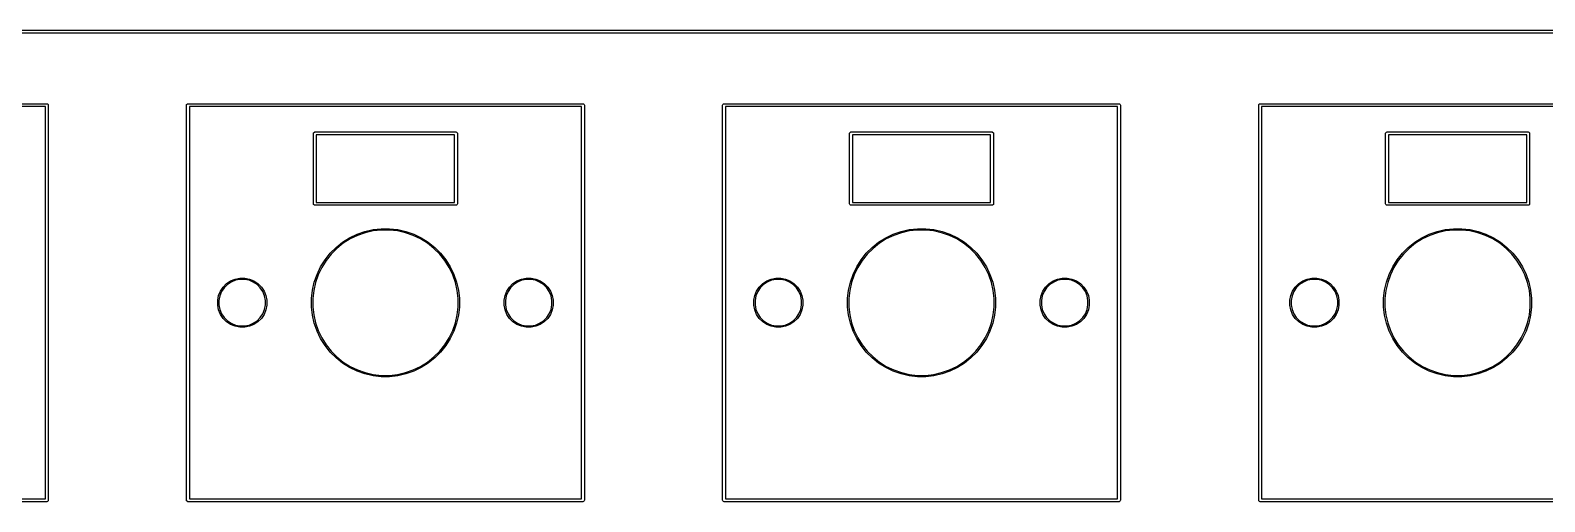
# Model space of a CAD drawing. Extents: x -11 to 295, y -114 to 10.
# Drawn here: x 44.4 to 98.1, y -7 to 9.7 of the extents above; entities that cross this region are included whole.
import ezdxf

# ---------------------------------------------------------------- set-up
doc = ezdxf.new("R2010")
doc.units = 0
doc.layers.add('BLACK', color=7, linetype='CONTINUOUS')

msp = doc.modelspace()

# ---------------------------------------------------------------- linework, layer by layer
at = {"layer": 'BLACK', "linetype": 'CONTINUOUS'}
for p, q in [((-10.25, 9.65), (157.25, 9.65)), ((157.225, 9.55), (-10.25, 9.55)), ((31, 7.05), (45, 7.05)), ((45, 7.05), (45.019134, 7.046194)), ((45.019134, 7.046194), (45.046194, 7.019134)), ((45.046194, 7.019134), (45.05, 7)), ((45.05, 7), (45.05, -7)), ((49.95, 7), (49.953806, 7.019134)), ((49.95, -7), (49.95, 7)), ((49.953806, 7.019134), (49.980866, 7.046194)), ((49.980866, 7.046194), (50, 7.05)), ((50, 7.05), (64, 7.05)), ((64, 7.05), (64.019134, 7.046194)), ((64.019134, 7.046194), (64.046194, 7.019134)), ((64.046194, 7.019134), (64.05, 7)), ((64.05, 7), (64.05, -7)), ((68.95, 7), (68.953806, 7.019134)), ((68.95, -7), (68.95, 7)), ((68.953806, 7.019134), (68.980866, 7.046194)), ((68.980866, 7.046194), (69, 7.05)), ((69, 7.05), (83, 7.05)), ((83, 7.05), (83.019134, 7.046194)), ((83.019134, 7.046194), (83.046194, 7.019134)), ((83.046194, 7.019134), (83.05, 7)), ((83.05, 7), (83.05, -7)), ((87.95, 7), (87.953806, 7.019134)), ((87.95, -7), (87.95, 7)), ((87.953806, 7.019134), (87.980866, 7.046194)), ((87.980866, 7.046194), (88, 7.05)), ((88, 7.05), (102, 7.05)), ((44.95, 6.95), (31.05, 6.95)), ((44.95, -6.95), (44.95, 6.95)), ((50.05, 6.95), (50.05, -6.95)), ((63.95, 6.95), (50.05, 6.95)), ((63.95, -6.95), (63.95, 6.95)), ((69.05, 6.95), (69.05, -6.95)), ((82.95, 6.95), (69.05, 6.95)), ((82.95, -6.95), (82.95, 6.95)), ((88.05, 6.95), (88.05, -6.95)), ((101.95, 6.95), (88.05, 6.95)), ((54.45, 6), (54.453806, 6.019134)), ((54.45, 3.5), (54.45, 6)), ((54.453806, 6.019134), (54.480866, 6.046194)), ((54.480866, 6.046194), (54.5, 6.05)), ((54.5, 6.05), (59.5, 6.05)), ((54.55, 5.95), (54.55, 3.55)), ((59.45, 5.95), (54.55, 5.95)), ((59.45, 3.55), (59.45, 5.95)), ((59.5, 6.05), (59.519134, 6.046194)), ((59.519134, 6.046194), (59.546194, 6.019134)), ((59.546194, 6.019134), (59.55, 6)), ((59.55, 6), (59.55, 3.5)), ((73.45, 6), (73.453806, 6.019134)), ((73.45, 3.5), (73.45, 6)), ((73.453806, 6.019134), (73.480866, 6.046194)), ((73.480866, 6.046194), (73.5, 6.05)), ((73.5, 6.05), (78.5, 6.05)), ((73.55, 5.95), (73.55, 3.55)), ((78.45, 5.95), (73.55, 5.95)), ((78.45, 3.55), (78.45, 5.95)), ((78.5, 6.05), (78.519134, 6.046194)), ((78.519134, 6.046194), (78.546194, 6.019134)), ((78.546194, 6.019134), (78.55, 6)), ((78.55, 6), (78.55, 3.5)), ((92.45, 6), (92.453806, 6.019134)), ((92.45, 3.5), (92.45, 6)), ((92.453806, 6.019134), (92.480866, 6.046194)), ((92.480866, 6.046194), (92.5, 6.05)), ((92.5, 6.05), (97.5, 6.05)), ((92.55, 5.95), (92.55, 3.55)), ((97.45, 5.95), (92.55, 5.95)), ((97.45, 3.55), (97.45, 5.95)), ((97.5, 6.05), (97.519134, 6.046194)), ((97.519134, 6.046194), (97.546194, 6.019134)), ((97.546194, 6.019134), (97.55, 6)), ((97.55, 6), (97.55, 3.5)), ((54.453806, 3.480866), (54.45, 3.5)), ((54.480866, 3.453806), (54.453806, 3.480866)), ((54.5, 3.45), (54.480866, 3.453806)), ((59.5, 3.45), (54.5, 3.45)), ((54.55, 3.55), (59.45, 3.55)), ((59.519134, 3.453806), (59.5, 3.45)), ((59.546194, 3.480866), (59.519134, 3.453806)), ((59.55, 3.5), (59.546194, 3.480866)), ((73.453806, 3.480866), (73.45, 3.5)), ((73.480866, 3.453806), (73.453806, 3.480866)), ((73.5, 3.45), (73.480866, 3.453806)), ((78.5, 3.45), (73.5, 3.45)), ((73.55, 3.55), (78.45, 3.55)), ((78.519134, 3.453806), (78.5, 3.45)), ((78.546194, 3.480866), (78.519134, 3.453806)), ((78.55, 3.5), (78.546194, 3.480866)), ((92.453806, 3.480866), (92.45, 3.5)), ((92.480866, 3.453806), (92.453806, 3.480866)), ((92.5, 3.45), (92.480866, 3.453806)), ((97.5, 3.45), (92.5, 3.45)), ((92.55, 3.55), (97.45, 3.55)), ((97.519134, 3.453806), (97.5, 3.45)), ((97.546194, 3.480866), (97.519134, 3.453806)), ((97.55, 3.5), (97.546194, 3.480866)), ((55.480988, 2.140847), (55.730238, 2.297461)), ((55.752461, 2.257251), (55.507574, 2.103378)), ((55.730238, 2.297461), (55.995456, 2.425184)), ((56.013038, 2.382738), (55.752461, 2.257251)), ((55.995456, 2.425184), (56.273307, 2.522408)), ((56.286025, 2.478261), (56.013038, 2.382738)), ((56.273307, 2.522408), (56.560296, 2.587911)), ((56.567992, 2.542618), (56.286025, 2.478261)), ((56.560296, 2.587911), (56.852815, 2.62087)), ((56.855391, 2.575), (56.567992, 2.542618)), ((56.852815, 2.62087), (57.147185, 2.62087)), ((57.144609, 2.575), (56.855391, 2.575)), ((57.432008, 2.542618), (57.144609, 2.575)), ((57.147185, 2.62087), (57.439704, 2.587911)), ((57.713975, 2.478261), (57.432008, 2.542618)), ((57.439704, 2.587911), (57.726693, 2.522408)), ((57.986962, 2.382738), (57.713975, 2.478261)), ((57.726693, 2.522408), (58.004544, 2.425184)), ((58.247539, 2.257251), (57.986962, 2.382738)), ((58.004544, 2.425184), (58.269762, 2.297461)), ((58.492426, 2.103378), (58.247539, 2.257251)), ((58.269762, 2.297461), (58.519012, 2.140847)), ((74.480988, 2.140847), (74.730238, 2.297461)), ((74.752461, 2.257251), (74.507574, 2.103378)), ((74.730238, 2.297461), (74.995456, 2.425184)), ((75.013038, 2.382738), (74.752461, 2.257251)), ((74.995456, 2.425184), (75.273307, 2.522408)), ((75.286025, 2.478261), (75.013038, 2.382738)), ((75.273307, 2.522408), (75.560296, 2.587911)), ((75.567992, 2.542618), (75.286025, 2.478261)), ((75.560296, 2.587911), (75.852815, 2.62087)), ((75.855391, 2.575), (75.567992, 2.542618)), ((75.852815, 2.62087), (76.147185, 2.62087)), ((76.144609, 2.575), (75.855391, 2.575)), ((76.432008, 2.542618), (76.144609, 2.575)), ((76.147185, 2.62087), (76.439704, 2.587911)), ((76.713975, 2.478261), (76.432008, 2.542618)), ((76.439704, 2.587911), (76.726693, 2.522408)), ((76.986962, 2.382738), (76.713975, 2.478261)), ((76.726693, 2.522408), (77.004544, 2.425184)), ((77.247539, 2.257251), (76.986962, 2.382738)), ((77.004544, 2.425184), (77.269762, 2.297461)), ((77.492426, 2.103378), (77.247539, 2.257251)), ((77.269762, 2.297461), (77.519012, 2.140847)), ((93.480988, 2.140847), (93.730238, 2.297461)), ((93.752461, 2.257251), (93.507574, 2.103378)), ((93.730238, 2.297461), (93.995456, 2.425184)), ((94.013038, 2.382738), (93.752461, 2.257251)), ((93.995456, 2.425184), (94.273307, 2.522408)), ((94.286025, 2.478261), (94.013038, 2.382738)), ((94.273307, 2.522408), (94.560296, 2.587911)), ((94.567992, 2.542618), (94.286025, 2.478261)), ((94.560296, 2.587911), (94.852815, 2.62087)), ((94.855391, 2.575), (94.567992, 2.542618)), ((94.852815, 2.62087), (95.147185, 2.62087)), ((95.144609, 2.575), (94.855391, 2.575)), ((95.432008, 2.542618), (95.144609, 2.575)), ((95.147185, 2.62087), (95.439704, 2.587911)), ((95.713975, 2.478261), (95.432008, 2.542618)), ((95.439704, 2.587911), (95.726693, 2.522408)), ((95.986962, 2.382738), (95.713975, 2.478261)), ((95.726693, 2.522408), (96.004544, 2.425184)), ((96.247539, 2.257251), (95.986962, 2.382738)), ((96.004544, 2.425184), (96.269762, 2.297461)), ((96.492426, 2.103378), (96.247539, 2.257251)), ((96.269762, 2.297461), (96.519012, 2.140847)), ((54.859153, 1.519012), (55.042689, 1.74916)), ((55.076946, 1.718546), (54.896622, 1.492426)), ((55.042689, 1.74916), (55.25084, 1.957311)), ((55.281454, 1.923054), (55.076946, 1.718546)), ((55.25084, 1.957311), (55.480988, 2.140847)), ((55.507574, 2.103378), (55.281454, 1.923054)), ((58.718546, 1.923054), (58.492426, 2.103378)), ((58.519012, 2.140847), (58.74916, 1.957311)), ((58.923054, 1.718546), (58.718546, 1.923054)), ((58.74916, 1.957311), (58.957311, 1.74916)), ((59.103378, 1.492426), (58.923054, 1.718546)), ((58.957311, 1.74916), (59.140847, 1.519012)), ((73.859153, 1.519012), (74.042689, 1.74916)), ((74.076946, 1.718546), (73.896622, 1.492426)), ((74.042689, 1.74916), (74.25084, 1.957311)), ((74.281454, 1.923054), (74.076946, 1.718546)), ((74.25084, 1.957311), (74.480988, 2.140847)), ((74.507574, 2.103378), (74.281454, 1.923054)), ((77.718546, 1.923054), (77.492426, 2.103378)), ((77.519012, 2.140847), (77.74916, 1.957311)), ((77.923054, 1.718546), (77.718546, 1.923054)), ((77.74916, 1.957311), (77.957311, 1.74916)), ((78.103378, 1.492426), (77.923054, 1.718546)), ((77.957311, 1.74916), (78.140847, 1.519012)), ((92.859153, 1.519012), (93.042689, 1.74916)), ((93.076946, 1.718546), (92.896622, 1.492426)), ((93.042689, 1.74916), (93.25084, 1.957311)), ((93.281454, 1.923054), (93.076946, 1.718546)), ((93.25084, 1.957311), (93.480988, 2.140847)), ((93.507574, 2.103378), (93.281454, 1.923054)), ((96.718546, 1.923054), (96.492426, 2.103378)), ((96.519012, 2.140847), (96.74916, 1.957311)), ((96.923054, 1.718546), (96.718546, 1.923054)), ((96.74916, 1.957311), (96.957311, 1.74916)), ((97.103378, 1.492426), (96.923054, 1.718546)), ((96.957311, 1.74916), (97.140847, 1.519012)), ((54.574816, 1.004544), (54.702539, 1.269762)), ((54.742749, 1.247539), (54.617262, 0.986962)), ((54.702539, 1.269762), (54.859153, 1.519012)), ((54.896622, 1.492426), (54.742749, 1.247539)), ((59.257251, 1.247539), (59.103378, 1.492426)), ((59.140847, 1.519012), (59.297461, 1.269762)), ((59.382738, 0.986962), (59.257251, 1.247539)), ((59.297461, 1.269762), (59.425184, 1.004544)), ((73.574816, 1.004544), (73.702539, 1.269762)), ((73.742749, 1.247539), (73.617262, 0.986962)), ((73.702539, 1.269762), (73.859153, 1.519012)), ((73.896622, 1.492426), (73.742749, 1.247539)), ((78.257251, 1.247539), (78.103378, 1.492426)), ((78.140847, 1.519012), (78.297461, 1.269762)), ((78.382738, 0.986962), (78.257251, 1.247539)), ((78.297461, 1.269762), (78.425184, 1.004544)), ((92.574816, 1.004544), (92.702539, 1.269762)), ((92.742749, 1.247539), (92.617262, 0.986962)), ((92.702539, 1.269762), (92.859153, 1.519012)), ((92.896622, 1.492426), (92.742749, 1.247539)), ((97.257251, 1.247539), (97.103378, 1.492426)), ((97.140847, 1.519012), (97.297461, 1.269762)), ((97.382738, 0.986962), (97.257251, 1.247539)), ((97.297461, 1.269762), (97.425184, 1.004544)), ((51.153319, 0.412472), (51.248616, 0.555094)), ((51.248616, 0.555094), (51.369906, 0.676384)), ((51.399093, 0.640819), (51.284181, 0.525907)), ((51.369906, 0.676384), (51.512528, 0.771681)), ((51.534216, 0.731106), (51.399093, 0.640819)), ((51.512528, 0.771681), (51.671001, 0.837323)), ((51.684356, 0.793296), (51.534216, 0.731106)), ((51.671001, 0.837323), (51.839235, 0.870787)), ((51.843745, 0.825), (51.684356, 0.793296)), ((51.839235, 0.870787), (52.010765, 0.870787)), ((52.006255, 0.825), (51.843745, 0.825)), ((52.165644, 0.793296), (52.006255, 0.825)), ((52.010765, 0.870787), (52.178999, 0.837323)), ((52.315784, 0.731106), (52.165644, 0.793296)), ((52.178999, 0.837323), (52.337472, 0.771681)), ((52.450907, 0.640819), (52.315784, 0.731106)), ((52.337472, 0.771681), (52.480094, 0.676384)), ((52.565819, 0.525907), (52.450907, 0.640819)), ((52.480094, 0.676384), (52.601384, 0.555094)), ((52.601384, 0.555094), (52.696681, 0.412472)), ((54.412089, 0.439704), (54.477592, 0.726693)), ((54.521739, 0.713975), (54.457382, 0.432008)), ((54.477592, 0.726693), (54.574816, 1.004544)), ((54.617262, 0.986962), (54.521739, 0.713975)), ((59.478261, 0.713975), (59.382738, 0.986962)), ((59.425184, 1.004544), (59.522408, 0.726693)), ((59.542618, 0.432008), (59.478261, 0.713975)), ((59.522408, 0.726693), (59.587911, 0.439704)), ((61.303319, 0.412472), (61.398616, 0.555094)), ((61.398616, 0.555094), (61.519906, 0.676384)), ((61.549093, 0.640819), (61.434181, 0.525907)), ((61.519906, 0.676384), (61.662528, 0.771681)), ((61.684216, 0.731106), (61.549093, 0.640819)), ((61.662528, 0.771681), (61.821001, 0.837323)), ((61.834356, 0.793296), (61.684216, 0.731106)), ((61.821001, 0.837323), (61.989235, 0.870787)), ((61.993745, 0.825), (61.834356, 0.793296)), ((61.989235, 0.870787), (62.160765, 0.870787)), ((62.156255, 0.825), (61.993745, 0.825)), ((62.315644, 0.793296), (62.156255, 0.825)), ((62.160765, 0.870787), (62.328999, 0.837323)), ((62.465784, 0.731106), (62.315644, 0.793296)), ((62.328999, 0.837323), (62.487472, 0.771681)), ((62.600907, 0.640819), (62.465784, 0.731106)), ((62.487472, 0.771681), (62.630094, 0.676384)), ((62.715819, 0.525907), (62.600907, 0.640819)), ((62.630094, 0.676384), (62.751384, 0.555094)), ((62.751384, 0.555094), (62.846681, 0.412472)), ((70.153319, 0.412472), (70.248616, 0.555094)), ((70.248616, 0.555094), (70.369906, 0.676384)), ((70.399093, 0.640819), (70.284181, 0.525907)), ((70.369906, 0.676384), (70.512528, 0.771681)), ((70.534216, 0.731106), (70.399093, 0.640819)), ((70.512528, 0.771681), (70.671001, 0.837323)), ((70.684356, 0.793296), (70.534216, 0.731106)), ((70.671001, 0.837323), (70.839235, 0.870787)), ((70.843745, 0.825), (70.684356, 0.793296)), ((70.839235, 0.870787), (71.010765, 0.870787)), ((71.006255, 0.825), (70.843745, 0.825)), ((71.165644, 0.793296), (71.006255, 0.825)), ((71.010765, 0.870787), (71.178999, 0.837323)), ((71.315784, 0.731106), (71.165644, 0.793296)), ((71.178999, 0.837323), (71.337472, 0.771681)), ((71.450907, 0.640819), (71.315784, 0.731106)), ((71.337472, 0.771681), (71.480094, 0.676384)), ((71.565819, 0.525907), (71.450907, 0.640819)), ((71.480094, 0.676384), (71.601384, 0.555094)), ((71.601384, 0.555094), (71.696681, 0.412472)), ((73.412089, 0.439704), (73.477592, 0.726693)), ((73.521739, 0.713975), (73.457382, 0.432008)), ((73.477592, 0.726693), (73.574816, 1.004544)), ((73.617262, 0.986962), (73.521739, 0.713975)), ((78.478261, 0.713975), (78.382738, 0.986962)), ((78.425184, 1.004544), (78.522408, 0.726693)), ((78.542618, 0.432008), (78.478261, 0.713975)), ((78.522408, 0.726693), (78.587911, 0.439704)), ((80.303319, 0.412472), (80.398616, 0.555094)), ((80.398616, 0.555094), (80.519906, 0.676384)), ((80.549093, 0.640819), (80.434181, 0.525907)), ((80.519906, 0.676384), (80.662528, 0.771681)), ((80.684216, 0.731106), (80.549093, 0.640819)), ((80.662528, 0.771681), (80.821001, 0.837323)), ((80.834356, 0.793296), (80.684216, 0.731106)), ((80.821001, 0.837323), (80.989235, 0.870787)), ((80.993745, 0.825), (80.834356, 0.793296)), ((80.989235, 0.870787), (81.160765, 0.870787)), ((81.156255, 0.825), (80.993745, 0.825)), ((81.315644, 0.793296), (81.156255, 0.825)), ((81.160765, 0.870787), (81.328999, 0.837323)), ((81.465784, 0.731106), (81.315644, 0.793296)), ((81.328999, 0.837323), (81.487472, 0.771681)), ((81.600907, 0.640819), (81.465784, 0.731106)), ((81.487472, 0.771681), (81.630094, 0.676384)), ((81.715819, 0.525907), (81.600907, 0.640819)), ((81.630094, 0.676384), (81.751384, 0.555094)), ((81.751384, 0.555094), (81.846681, 0.412472)), ((89.153319, 0.412472), (89.248616, 0.555094)), ((89.248616, 0.555094), (89.369906, 0.676384)), ((89.399093, 0.640819), (89.284181, 0.525907)), ((89.369906, 0.676384), (89.512528, 0.771681)), ((89.534216, 0.731106), (89.399093, 0.640819)), ((89.512528, 0.771681), (89.671001, 0.837323)), ((89.684356, 0.793296), (89.534216, 0.731106)), ((89.671001, 0.837323), (89.839235, 0.870787)), ((89.843745, 0.825), (89.684356, 0.793296)), ((89.839235, 0.870787), (90.010765, 0.870787)), ((90.006255, 0.825), (89.843745, 0.825)), ((90.165644, 0.793296), (90.006255, 0.825)), ((90.010765, 0.870787), (90.178999, 0.837323)), ((90.315784, 0.731106), (90.165644, 0.793296)), ((90.178999, 0.837323), (90.337472, 0.771681)), ((90.450907, 0.640819), (90.315784, 0.731106)), ((90.337472, 0.771681), (90.480094, 0.676384)), ((90.565819, 0.525907), (90.450907, 0.640819)), ((90.480094, 0.676384), (90.601384, 0.555094)), ((90.601384, 0.555094), (90.696681, 0.412472)), ((92.412089, 0.439704), (92.477592, 0.726693)), ((92.521739, 0.713975), (92.457382, 0.432008)), ((92.477592, 0.726693), (92.574816, 1.004544)), ((92.617262, 0.986962), (92.521739, 0.713975)), ((97.478261, 0.713975), (97.382738, 0.986962)), ((97.425184, 1.004544), (97.522408, 0.726693)), ((97.542618, 0.432008), (97.478261, 0.713975)), ((97.522408, 0.726693), (97.587911, 0.439704)), ((51.054213, 0.085765), (51.087677, 0.253999)), ((51.054213, 0.081255), (51.054213, 0.085765)), ((51.054213, -0.085765), (51.054213, 0.081255)), ((51.087677, 0.253999), (51.153319, 0.412472)), ((51.131704, 0.240644), (51.1, 0.081255)), ((51.1, 0.081255), (51.1, -0.081255)), ((51.193894, 0.390784), (51.131704, 0.240644)), ((51.284181, 0.525907), (51.193894, 0.390784)), ((52.656106, 0.390784), (52.565819, 0.525907)), ((52.718296, 0.240644), (52.656106, 0.390784)), ((52.696681, 0.412472), (52.762323, 0.253999)), ((52.75, 0.081255), (52.718296, 0.240644)), ((52.75, -0.081255), (52.75, 0.081255)), ((52.762323, 0.253999), (52.795787, 0.085765)), ((52.795787, 0.085765), (52.795787, -0.085765)), ((54.37913, 0.147185), (54.412089, 0.439704)), ((54.37913, 0.144609), (54.37913, 0.147185)), ((54.37913, -0.147185), (54.37913, 0.144609)), ((54.457382, 0.432008), (54.425, 0.144609)), ((54.425, 0.144609), (54.425, -0.144609)), ((59.575, 0.144609), (59.542618, 0.432008)), ((59.575, -0.144609), (59.575, 0.144609)), ((59.587911, 0.439704), (59.62087, 0.147185)), ((59.62087, 0.147185), (59.62087, -0.147185)), ((61.204213, 0.085765), (61.237677, 0.253999)), ((61.204213, 0.081255), (61.204213, 0.085765)), ((61.204213, -0.085765), (61.204213, 0.081255)), ((61.237677, 0.253999), (61.303319, 0.412472)), ((61.281704, 0.240644), (61.25, 0.081255)), ((61.25, 0.081255), (61.25, -0.081255)), ((61.343894, 0.390784), (61.281704, 0.240644)), ((61.434181, 0.525907), (61.343894, 0.390784)), ((62.806106, 0.390784), (62.715819, 0.525907)), ((62.868296, 0.240644), (62.806106, 0.390784)), ((62.846681, 0.412472), (62.912323, 0.253999)), ((62.9, 0.081255), (62.868296, 0.240644)), ((62.9, -0.081255), (62.9, 0.081255)), ((62.912323, 0.253999), (62.945787, 0.085765)), ((62.945787, 0.085765), (62.945787, -0.085765)), ((70.054213, 0.085765), (70.087677, 0.253999)), ((70.054213, 0.081255), (70.054213, 0.085765)), ((70.054213, -0.085765), (70.054213, 0.081255)), ((70.087677, 0.253999), (70.153319, 0.412472)), ((70.131704, 0.240644), (70.1, 0.081255)), ((70.1, 0.081255), (70.1, -0.081255)), ((70.193894, 0.390784), (70.131704, 0.240644)), ((70.284181, 0.525907), (70.193894, 0.390784)), ((71.656106, 0.390784), (71.565819, 0.525907)), ((71.718296, 0.240644), (71.656106, 0.390784)), ((71.696681, 0.412472), (71.762323, 0.253999)), ((71.75, 0.081255), (71.718296, 0.240644)), ((71.75, -0.081255), (71.75, 0.081255)), ((71.762323, 0.253999), (71.795787, 0.085765)), ((71.795787, 0.085765), (71.795787, -0.085765)), ((73.37913, 0.147185), (73.412089, 0.439704)), ((73.37913, 0.144609), (73.37913, 0.147185)), ((73.37913, -0.147185), (73.37913, 0.144609)), ((73.457382, 0.432008), (73.425, 0.144609)), ((73.425, 0.144609), (73.425, -0.144609)), ((78.575, 0.144609), (78.542618, 0.432008)), ((78.575, -0.144609), (78.575, 0.144609)), ((78.587911, 0.439704), (78.62087, 0.147185)), ((78.62087, 0.147185), (78.62087, -0.147185)), ((80.204213, 0.085765), (80.237677, 0.253999)), ((80.204213, 0.081255), (80.204213, 0.085765)), ((80.204213, -0.085765), (80.204213, 0.081255)), ((80.237677, 0.253999), (80.303319, 0.412472)), ((80.281704, 0.240644), (80.25, 0.081255)), ((80.25, 0.081255), (80.25, -0.081255)), ((80.343894, 0.390784), (80.281704, 0.240644)), ((80.434181, 0.525907), (80.343894, 0.390784)), ((81.806106, 0.390784), (81.715819, 0.525907)), ((81.868296, 0.240644), (81.806106, 0.390784)), ((81.846681, 0.412472), (81.912323, 0.253999)), ((81.9, 0.081255), (81.868296, 0.240644)), ((81.9, -0.081255), (81.9, 0.081255)), ((81.912323, 0.253999), (81.945787, 0.085765)), ((81.945787, 0.085765), (81.945787, -0.085765)), ((89.054213, 0.085765), (89.087677, 0.253999)), ((89.054213, 0.081255), (89.054213, 0.085765)), ((89.054213, -0.085765), (89.054213, 0.081255)), ((89.087677, 0.253999), (89.153319, 0.412472)), ((89.131704, 0.240644), (89.1, 0.081255)), ((89.1, 0.081255), (89.1, -0.081255)), ((89.193894, 0.390784), (89.131704, 0.240644)), ((89.284181, 0.525907), (89.193894, 0.390784)), ((90.656106, 0.390784), (90.565819, 0.525907)), ((90.718296, 0.240644), (90.656106, 0.390784)), ((90.696681, 0.412472), (90.762323, 0.253999)), ((90.75, 0.081255), (90.718296, 0.240644)), ((90.75, -0.081255), (90.75, 0.081255)), ((90.762323, 0.253999), (90.795787, 0.085765)), ((90.795787, 0.085765), (90.795787, -0.085765)), ((92.37913, 0.147185), (92.412089, 0.439704)), ((92.37913, 0.144609), (92.37913, 0.147185)), ((92.37913, -0.147185), (92.37913, 0.144609)), ((92.457382, 0.432008), (92.425, 0.144609)), ((92.425, 0.144609), (92.425, -0.144609)), ((97.575, 0.144609), (97.542618, 0.432008)), ((97.575, -0.144609), (97.575, 0.144609)), ((97.587911, 0.439704), (97.62087, 0.147185)), ((97.62087, 0.147185), (97.62087, -0.147185)), ((51.087677, -0.253999), (51.054213, -0.085765)), ((51.153319, -0.412472), (51.087677, -0.253999)), ((51.1, -0.081255), (51.131704, -0.240644)), ((51.131704, -0.240644), (51.193894, -0.390784)), ((51.248616, -0.555094), (51.153319, -0.412472)), ((51.193894, -0.390784), (51.284181, -0.525907)), ((51.284181, -0.525907), (51.399093, -0.640819)), ((52.450907, -0.640819), (52.565819, -0.525907)), ((52.565819, -0.525907), (52.656106, -0.390784)), ((52.696681, -0.412472), (52.601384, -0.555094)), ((52.656106, -0.390784), (52.718296, -0.240644)), ((52.762323, -0.253999), (52.696681, -0.412472)), ((52.718296, -0.240644), (52.75, -0.081255)), ((52.795787, -0.085765), (52.762323, -0.253999)), ((54.412089, -0.439704), (54.37913, -0.147185)), ((54.477592, -0.726693), (54.412089, -0.439704)), ((54.425, -0.144609), (54.457382, -0.432008)), ((54.457382, -0.432008), (54.521739, -0.713975)), ((59.478261, -0.713975), (59.542618, -0.432008)), ((59.587911, -0.439704), (59.522408, -0.726693)), ((59.542618, -0.432008), (59.575, -0.144609)), ((59.62087, -0.147185), (59.587911, -0.439704)), ((61.237677, -0.253999), (61.204213, -0.085765)), ((61.303319, -0.412472), (61.237677, -0.253999)), ((61.25, -0.081255), (61.281704, -0.240644)), ((61.281704, -0.240644), (61.343894, -0.390784)), ((61.398616, -0.555094), (61.303319, -0.412472)), ((61.343894, -0.390784), (61.434181, -0.525907)), ((61.434181, -0.525907), (61.549093, -0.640819)), ((62.600907, -0.640819), (62.715819, -0.525907)), ((62.715819, -0.525907), (62.806106, -0.390784)), ((62.846681, -0.412472), (62.751384, -0.555094)), ((62.806106, -0.390784), (62.868296, -0.240644)), ((62.912323, -0.253999), (62.846681, -0.412472)), ((62.868296, -0.240644), (62.9, -0.081255)), ((62.945787, -0.085765), (62.912323, -0.253999)), ((70.087677, -0.253999), (70.054213, -0.085765)), ((70.153319, -0.412472), (70.087677, -0.253999)), ((70.1, -0.081255), (70.131704, -0.240644)), ((70.131704, -0.240644), (70.193894, -0.390784)), ((70.248616, -0.555094), (70.153319, -0.412472)), ((70.193894, -0.390784), (70.284181, -0.525907)), ((70.284181, -0.525907), (70.399093, -0.640819)), ((71.450907, -0.640819), (71.565819, -0.525907)), ((71.565819, -0.525907), (71.656106, -0.390784)), ((71.696681, -0.412472), (71.601384, -0.555094)), ((71.656106, -0.390784), (71.718296, -0.240644)), ((71.762323, -0.253999), (71.696681, -0.412472)), ((71.718296, -0.240644), (71.75, -0.081255)), ((71.795787, -0.085765), (71.762323, -0.253999)), ((73.412089, -0.439704), (73.37913, -0.147185)), ((73.477592, -0.726693), (73.412089, -0.439704)), ((73.425, -0.144609), (73.457382, -0.432008)), ((73.457382, -0.432008), (73.521739, -0.713975)), ((78.478261, -0.713975), (78.542618, -0.432008)), ((78.587911, -0.439704), (78.522408, -0.726693)), ((78.542618, -0.432008), (78.575, -0.144609)), ((78.62087, -0.147185), (78.587911, -0.439704)), ((80.237677, -0.253999), (80.204213, -0.085765)), ((80.303319, -0.412472), (80.237677, -0.253999)), ((80.25, -0.081255), (80.281704, -0.240644)), ((80.281704, -0.240644), (80.343894, -0.390784)), ((80.398616, -0.555094), (80.303319, -0.412472)), ((80.343894, -0.390784), (80.434181, -0.525907)), ((80.434181, -0.525907), (80.549093, -0.640819)), ((81.600907, -0.640819), (81.715819, -0.525907)), ((81.715819, -0.525907), (81.806106, -0.390784)), ((81.846681, -0.412472), (81.751384, -0.555094)), ((81.806106, -0.390784), (81.868296, -0.240644)), ((81.912323, -0.253999), (81.846681, -0.412472)), ((81.868296, -0.240644), (81.9, -0.081255)), ((81.945787, -0.085765), (81.912323, -0.253999)), ((89.087677, -0.253999), (89.054213, -0.085765)), ((89.153319, -0.412472), (89.087677, -0.253999)), ((89.1, -0.081255), (89.131704, -0.240644)), ((89.131704, -0.240644), (89.193894, -0.390784)), ((89.248616, -0.555094), (89.153319, -0.412472)), ((89.193894, -0.390784), (89.284181, -0.525907)), ((89.284181, -0.525907), (89.399093, -0.640819)), ((90.450907, -0.640819), (90.565819, -0.525907)), ((90.565819, -0.525907), (90.656106, -0.390784)), ((90.696681, -0.412472), (90.601384, -0.555094)), ((90.656106, -0.390784), (90.718296, -0.240644)), ((90.762323, -0.253999), (90.696681, -0.412472)), ((90.718296, -0.240644), (90.75, -0.081255)), ((90.795787, -0.085765), (90.762323, -0.253999)), ((92.412089, -0.439704), (92.37913, -0.147185)), ((92.477592, -0.726693), (92.412089, -0.439704)), ((92.425, -0.144609), (92.457382, -0.432008)), ((92.457382, -0.432008), (92.521739, -0.713975)), ((97.478261, -0.713975), (97.542618, -0.432008)), ((97.587911, -0.439704), (97.522408, -0.726693)), ((97.542618, -0.432008), (97.575, -0.144609)), ((97.62087, -0.147185), (97.587911, -0.439704)), ((51.369906, -0.676384), (51.248616, -0.555094)), ((51.512528, -0.771681), (51.369906, -0.676384)), ((51.399093, -0.640819), (51.534216, -0.731106)), ((51.671001, -0.837323), (51.512528, -0.771681)), ((51.534216, -0.731106), (51.684356, -0.793296)), ((51.839235, -0.870787), (51.671001, -0.837323)), ((51.684356, -0.793296), (51.843745, -0.825)), ((52.010765, -0.870787), (51.839235, -0.870787)), ((51.843745, -0.825), (52.006255, -0.825)), ((52.006255, -0.825), (52.165644, -0.793296)), ((52.178999, -0.837323), (52.010765, -0.870787)), ((52.165644, -0.793296), (52.315784, -0.731106)), ((52.337472, -0.771681), (52.178999, -0.837323)), ((52.315784, -0.731106), (52.450907, -0.640819)), ((52.480094, -0.676384), (52.337472, -0.771681)), ((52.601384, -0.555094), (52.480094, -0.676384)), ((54.574816, -1.004544), (54.477592, -0.726693)), ((54.521739, -0.713975), (54.617262, -0.986962)), ((54.702539, -1.269762), (54.574816, -1.004544)), ((54.617262, -0.986962), (54.742749, -1.247539)), ((59.257251, -1.247539), (59.382738, -0.986962)), ((59.425184, -1.004544), (59.297461, -1.269762)), ((59.382738, -0.986962), (59.478261, -0.713975)), ((59.522408, -0.726693), (59.425184, -1.004544)), ((61.519906, -0.676384), (61.398616, -0.555094)), ((61.662528, -0.771681), (61.519906, -0.676384)), ((61.549093, -0.640819), (61.684216, -0.731106)), ((61.821001, -0.837323), (61.662528, -0.771681)), ((61.684216, -0.731106), (61.834356, -0.793296)), ((61.989235, -0.870787), (61.821001, -0.837323)), ((61.834356, -0.793296), (61.993745, -0.825)), ((62.160765, -0.870787), (61.989235, -0.870787)), ((61.993745, -0.825), (62.156255, -0.825)), ((62.156255, -0.825), (62.315644, -0.793296)), ((62.328999, -0.837323), (62.160765, -0.870787)), ((62.315644, -0.793296), (62.465784, -0.731106)), ((62.487472, -0.771681), (62.328999, -0.837323)), ((62.465784, -0.731106), (62.600907, -0.640819)), ((62.630094, -0.676384), (62.487472, -0.771681)), ((62.751384, -0.555094), (62.630094, -0.676384)), ((70.369906, -0.676384), (70.248616, -0.555094)), ((70.512528, -0.771681), (70.369906, -0.676384)), ((70.399093, -0.640819), (70.534216, -0.731106)), ((70.671001, -0.837323), (70.512528, -0.771681)), ((70.534216, -0.731106), (70.684356, -0.793296)), ((70.839235, -0.870787), (70.671001, -0.837323)), ((70.684356, -0.793296), (70.843745, -0.825)), ((71.010765, -0.870787), (70.839235, -0.870787)), ((70.843745, -0.825), (71.006255, -0.825)), ((71.006255, -0.825), (71.165644, -0.793296)), ((71.178999, -0.837323), (71.010765, -0.870787)), ((71.165644, -0.793296), (71.315784, -0.731106)), ((71.337472, -0.771681), (71.178999, -0.837323)), ((71.315784, -0.731106), (71.450907, -0.640819)), ((71.480094, -0.676384), (71.337472, -0.771681)), ((71.601384, -0.555094), (71.480094, -0.676384)), ((73.574816, -1.004544), (73.477592, -0.726693)), ((73.521739, -0.713975), (73.617262, -0.986962)), ((73.702539, -1.269762), (73.574816, -1.004544)), ((73.617262, -0.986962), (73.742749, -1.247539)), ((78.257251, -1.247539), (78.382738, -0.986962)), ((78.425184, -1.004544), (78.297461, -1.269762)), ((78.382738, -0.986962), (78.478261, -0.713975)), ((78.522408, -0.726693), (78.425184, -1.004544)), ((80.519906, -0.676384), (80.398616, -0.555094)), ((80.662528, -0.771681), (80.519906, -0.676384)), ((80.549093, -0.640819), (80.684216, -0.731106)), ((80.821001, -0.837323), (80.662528, -0.771681)), ((80.684216, -0.731106), (80.834356, -0.793296)), ((80.989235, -0.870787), (80.821001, -0.837323)), ((80.834356, -0.793296), (80.993745, -0.825)), ((81.160765, -0.870787), (80.989235, -0.870787)), ((80.993745, -0.825), (81.156255, -0.825)), ((81.156255, -0.825), (81.315644, -0.793296)), ((81.328999, -0.837323), (81.160765, -0.870787)), ((81.315644, -0.793296), (81.465784, -0.731106)), ((81.487472, -0.771681), (81.328999, -0.837323)), ((81.465784, -0.731106), (81.600907, -0.640819)), ((81.630094, -0.676384), (81.487472, -0.771681)), ((81.751384, -0.555094), (81.630094, -0.676384)), ((89.369906, -0.676384), (89.248616, -0.555094)), ((89.512528, -0.771681), (89.369906, -0.676384)), ((89.399093, -0.640819), (89.534216, -0.731106)), ((89.671001, -0.837323), (89.512528, -0.771681)), ((89.534216, -0.731106), (89.684356, -0.793296)), ((89.839235, -0.870787), (89.671001, -0.837323)), ((89.684356, -0.793296), (89.843745, -0.825)), ((90.010765, -0.870787), (89.839235, -0.870787)), ((89.843745, -0.825), (90.006255, -0.825)), ((90.006255, -0.825), (90.165644, -0.793296)), ((90.178999, -0.837323), (90.010765, -0.870787)), ((90.165644, -0.793296), (90.315784, -0.731106)), ((90.337472, -0.771681), (90.178999, -0.837323)), ((90.315784, -0.731106), (90.450907, -0.640819)), ((90.480094, -0.676384), (90.337472, -0.771681)), ((90.601384, -0.555094), (90.480094, -0.676384)), ((92.574816, -1.004544), (92.477592, -0.726693)), ((92.521739, -0.713975), (92.617262, -0.986962)), ((92.702539, -1.269762), (92.574816, -1.004544)), ((92.617262, -0.986962), (92.742749, -1.247539)), ((97.257251, -1.247539), (97.382738, -0.986962)), ((97.425184, -1.004544), (97.297461, -1.269762)), ((97.382738, -0.986962), (97.478261, -0.713975)), ((97.522408, -0.726693), (97.425184, -1.004544)), ((54.859153, -1.519012), (54.702539, -1.269762)), ((54.742749, -1.247539), (54.896622, -1.492426)), ((55.042689, -1.74916), (54.859153, -1.519012)), ((54.896622, -1.492426), (55.076946, -1.718546)), ((58.923054, -1.718546), (59.103378, -1.492426)), ((59.140847, -1.519012), (58.957311, -1.74916)), ((59.103378, -1.492426), (59.257251, -1.247539)), ((59.297461, -1.269762), (59.140847, -1.519012)), ((73.859153, -1.519012), (73.702539, -1.269762)), ((73.742749, -1.247539), (73.896622, -1.492426)), ((74.042689, -1.74916), (73.859153, -1.519012)), ((73.896622, -1.492426), (74.076946, -1.718546)), ((77.923054, -1.718546), (78.103378, -1.492426)), ((78.140847, -1.519012), (77.957311, -1.74916)), ((78.103378, -1.492426), (78.257251, -1.247539)), ((78.297461, -1.269762), (78.140847, -1.519012)), ((92.859153, -1.519012), (92.702539, -1.269762)), ((92.742749, -1.247539), (92.896622, -1.492426)), ((93.042689, -1.74916), (92.859153, -1.519012)), ((92.896622, -1.492426), (93.076946, -1.718546)), ((96.923054, -1.718546), (97.103378, -1.492426)), ((97.140847, -1.519012), (96.957311, -1.74916)), ((97.103378, -1.492426), (97.257251, -1.247539)), ((97.297461, -1.269762), (97.140847, -1.519012)), ((55.25084, -1.957311), (55.042689, -1.74916)), ((55.076946, -1.718546), (55.281454, -1.923054)), ((55.480988, -2.140847), (55.25084, -1.957311)), ((55.281454, -1.923054), (55.507574, -2.103378)), ((55.730238, -2.297461), (55.480988, -2.140847)), ((55.507574, -2.103378), (55.752461, -2.257251)), ((58.247539, -2.257251), (58.492426, -2.103378)), ((58.519012, -2.140847), (58.269762, -2.297461)), ((58.492426, -2.103378), (58.718546, -1.923054)), ((58.74916, -1.957311), (58.519012, -2.140847)), ((58.718546, -1.923054), (58.923054, -1.718546)), ((58.957311, -1.74916), (58.74916, -1.957311)), ((74.25084, -1.957311), (74.042689, -1.74916)), ((74.076946, -1.718546), (74.281454, -1.923054)), ((74.480988, -2.140847), (74.25084, -1.957311)), ((74.281454, -1.923054), (74.507574, -2.103378)), ((74.730238, -2.297461), (74.480988, -2.140847)), ((74.507574, -2.103378), (74.752461, -2.257251)), ((77.247539, -2.257251), (77.492426, -2.103378)), ((77.519012, -2.140847), (77.269762, -2.297461)), ((77.492426, -2.103378), (77.718546, -1.923054)), ((77.74916, -1.957311), (77.519012, -2.140847)), ((77.718546, -1.923054), (77.923054, -1.718546)), ((77.957311, -1.74916), (77.74916, -1.957311)), ((93.25084, -1.957311), (93.042689, -1.74916)), ((93.076946, -1.718546), (93.281454, -1.923054)), ((93.480988, -2.140847), (93.25084, -1.957311)), ((93.281454, -1.923054), (93.507574, -2.103378)), ((93.730238, -2.297461), (93.480988, -2.140847)), ((93.507574, -2.103378), (93.752461, -2.257251)), ((96.247539, -2.257251), (96.492426, -2.103378)), ((96.519012, -2.140847), (96.269762, -2.297461)), ((96.492426, -2.103378), (96.718546, -1.923054)), ((96.74916, -1.957311), (96.519012, -2.140847)), ((96.718546, -1.923054), (96.923054, -1.718546)), ((96.957311, -1.74916), (96.74916, -1.957311)), ((55.995456, -2.425184), (55.730238, -2.297461)), ((55.752461, -2.257251), (56.013038, -2.382738)), ((56.273307, -2.522408), (55.995456, -2.425184)), ((56.013038, -2.382738), (56.286025, -2.478261)), ((56.560296, -2.587911), (56.273307, -2.522408)), ((56.286025, -2.478261), (56.567992, -2.542618)), ((56.852815, -2.62087), (56.560296, -2.587911)), ((56.567992, -2.542618), (56.855391, -2.575)), ((57.147185, -2.62087), (56.852815, -2.62087)), ((56.855391, -2.575), (57.144609, -2.575)), ((57.144609, -2.575), (57.432008, -2.542618)), ((57.439704, -2.587911), (57.147185, -2.62087)), ((57.432008, -2.542618), (57.713975, -2.478261)), ((57.726693, -2.522408), (57.439704, -2.587911)), ((57.713975, -2.478261), (57.986962, -2.382738)), ((58.004544, -2.425184), (57.726693, -2.522408)), ((57.986962, -2.382738), (58.247539, -2.257251)), ((58.269762, -2.297461), (58.004544, -2.425184)), ((74.995456, -2.425184), (74.730238, -2.297461)), ((74.752461, -2.257251), (75.013038, -2.382738)), ((75.273307, -2.522408), (74.995456, -2.425184)), ((75.013038, -2.382738), (75.286025, -2.478261)), ((75.560296, -2.587911), (75.273307, -2.522408)), ((75.286025, -2.478261), (75.567992, -2.542618)), ((75.852815, -2.62087), (75.560296, -2.587911)), ((75.567992, -2.542618), (75.855391, -2.575)), ((76.147185, -2.62087), (75.852815, -2.62087)), ((75.855391, -2.575), (76.144609, -2.575)), ((76.144609, -2.575), (76.432008, -2.542618)), ((76.439704, -2.587911), (76.147185, -2.62087)), ((76.432008, -2.542618), (76.713975, -2.478261)), ((76.726693, -2.522408), (76.439704, -2.587911)), ((76.713975, -2.478261), (76.986962, -2.382738)), ((77.004544, -2.425184), (76.726693, -2.522408)), ((76.986962, -2.382738), (77.247539, -2.257251)), ((77.269762, -2.297461), (77.004544, -2.425184)), ((93.995456, -2.425184), (93.730238, -2.297461)), ((93.752461, -2.257251), (94.013038, -2.382738)), ((94.273307, -2.522408), (93.995456, -2.425184)), ((94.013038, -2.382738), (94.286025, -2.478261)), ((94.560296, -2.587911), (94.273307, -2.522408)), ((94.286025, -2.478261), (94.567992, -2.542618)), ((94.852815, -2.62087), (94.560296, -2.587911)), ((94.567992, -2.542618), (94.855391, -2.575)), ((95.147185, -2.62087), (94.852815, -2.62087)), ((94.855391, -2.575), (95.144609, -2.575)), ((95.144609, -2.575), (95.432008, -2.542618)), ((95.439704, -2.587911), (95.147185, -2.62087)), ((95.432008, -2.542618), (95.713975, -2.478261)), ((95.726693, -2.522408), (95.439704, -2.587911)), ((95.713975, -2.478261), (95.986962, -2.382738)), ((96.004544, -2.425184), (95.726693, -2.522408)), ((95.986962, -2.382738), (96.247539, -2.257251)), ((96.269762, -2.297461), (96.004544, -2.425184)), ((31.05, -6.95), (44.95, -6.95)), ((50.05, -6.95), (63.95, -6.95)), ((69.05, -6.95), (82.95, -6.95)), ((88.05, -6.95), (101.95, -6.95)), ((45, -7.05), (31, -7.05)), ((45.019134, -7.046194), (45, -7.05)), ((45.046194, -7.019134), (45.019134, -7.046194)), ((45.05, -7), (45.046194, -7.019134)), ((49.953806, -7.019134), (49.95, -7)), ((49.980866, -7.046194), (49.953806, -7.019134)), ((50, -7.05), (49.980866, -7.046194)), ((64, -7.05), (50, -7.05)), ((64.019134, -7.046194), (64, -7.05)), ((64.046194, -7.019134), (64.019134, -7.046194)), ((64.05, -7), (64.046194, -7.019134)), ((68.953806, -7.019134), (68.95, -7)), ((68.980866, -7.046194), (68.953806, -7.019134)), ((69, -7.05), (68.980866, -7.046194)), ((83, -7.05), (69, -7.05)), ((83.019134, -7.046194), (83, -7.05)), ((83.046194, -7.019134), (83.019134, -7.046194)), ((83.05, -7), (83.046194, -7.019134)), ((87.953806, -7.019134), (87.95, -7)), ((87.980866, -7.046194), (87.953806, -7.019134)), ((88, -7.05), (87.980866, -7.046194)), ((102, -7.05), (88, -7.05))]:
    msp.add_line(p, q, dxfattribs=at)

doc.saveas('drawing.dxf')
